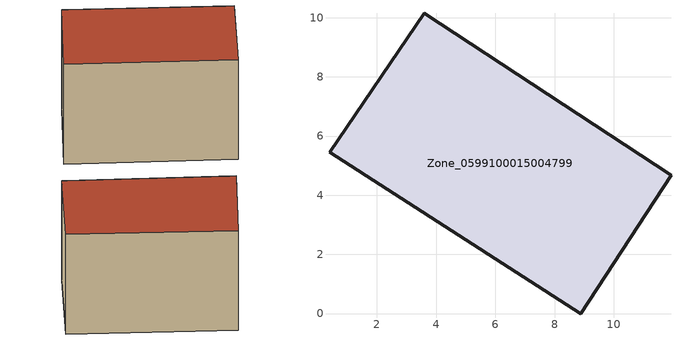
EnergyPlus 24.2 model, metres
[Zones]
Zone_0599100015004799
 floor ground (C_G): 8.89,0 0.4,5.45 3.6,10.14 11.94,4.68 z0.79
 wall outside (C_F): 3.6,10.14 0.4,5.45 8.89,0 11.94,4.68 3.6,10.14 z0.79:7.7
 roof outside (C_R): 0.4,5.45 8.89,0 11.94,4.68 3.6,10.14 z7.7
[BUILDING]
Pand.0599100015004799: North Axis=0; Terrain=City; Loads Convergence Tolerance Value=0.04; Temperature Convergence Tolerance Value=0.4; Solar Distribution=FullExterior; Maximum Number of Warmup Days=25; Minimum Number of Warmup Days=1
[Site:Location]
Rotterdam.The.Hague.AP_ZH_NLD Design_Conditions: Latitude=51.96; Longitude=4.45; Time Zone=1; Elevation=-4.5
[SITE:GROUNDTEMPERATURE:BUILDINGSURFACE]
18, 18, 18, 18, 18, 18, 18, 18, 18, 18, 18, 18
[MATERIAL] Thermal Absorptance=0.9; Solar Absorptance=0.7; Visible Absorptance=0.7
Name | Roughness | Thickness | Conductivity | Density | Specific Heat
G.TI.1965-1974 | MediumSmooth | 0.15 | 0.882353 | 540 | 1210
F.TI.1965-1974 | Rough | 0.3 | 0.697674 | 1920 | 840
R.TI.1965-1974 | MediumRough | 0.2 | 0.232558 | 1500 | 1000
[CONSTRUCTION]
C_G: G.TI.1965-1974
C_F: F.TI.1965-1974
C_R: R.TI.1965-1974
[ZONE]
Zone_0599100015004799: Type=1; Multiplier=1; Ceiling Height=Autocalculate; Volume=Autocalculate; Floor Area=autocalculate; Part of Total Floor Area=Yes
[ZONEINFILTRATION:DESIGNFLOWRATE]
Infil_Zone_0599100015004799: Zone or ZoneList or Space or SpaceList=Zone_0599100015004799; Schedule=AlwaysOn; Design Flow Rate Calculation Method=Flow/Area; Flow Rate per Floor Area=0.003; Constant Term Coefficient=1; Temperature Term Coefficient=0; Velocity Term Coefficient=0; Velocity Squared Term Coefficient=0
[HVACTEMPLATE:ZONE:IDEALLOADSAIRSYSTEM]
Zone_0599100015004799: Maximum Heating Supply Air Temperature=50; Minimum Cooling Supply Air Temperature=13; Maximum Heating Supply Air Humidity Ratio=0.0156; Minimum Cooling Supply Air Humidity Ratio=0.0077; Heating Limit=NoLimit; Cooling Limit=NoLimit; Dehumidification Control Type=ConstantSensibleHeatRatio; Cooling Sensible Heat Ratio=0.7; Dehumidification Setpoint=60; Humidification Control Type=None; Humidification Setpoint=30; Outdoor Air Method=None; Outdoor Air Flow Rate per Person=0.00944; Outdoor Air Flow Rate per Zone Floor Area=0; Outdoor Air Flow Rate per Zone=0; Demand Controlled Ventilation Type=None; Outdoor Air Economizer Type=NoEconomizer; Heat Recovery Type=None; Sensible Heat Recovery Effectiveness=0.7; Latent Heat Recovery Effectiveness=0.65
[ZONECONTROL:THERMOSTAT]
ThermostatControl_Zone_0599100015004799: Zone or ZoneList=Zone_0599100015004799; Control Type Schedule=DualSetpointControlType; Control 1=Thermostat_Zone_0599100015004799; Temperature Difference Between Cutout And Setpoint=0
[THERMOSTATSETPOINT:DUALSETPOINT]
Thermostat_Zone_0599100015004799: Heating Setpoint Temperature Schedule=HeatingSetpoint_Zone_0599100015004799; Cooling Setpoint Temperature Schedule=CoolingSetpoint_Zone_0599100015004799
[SCHEDULE:COMPACT]
HeatingSetpoint_Zone_0599100015004799: Through: 12/31, For: AllDays, Until: 24:00, 21
CoolingSetpoint_Zone_0599100015004799: Through: 12/31, For: AllDays, Until: 24:00, 24
DualSetpointControlType: Through: 12/31, For: AllDays, Until: 24:00, 4
AlwaysOn: Through: 12/31, For: AllDays, Until: 24:00, 1
